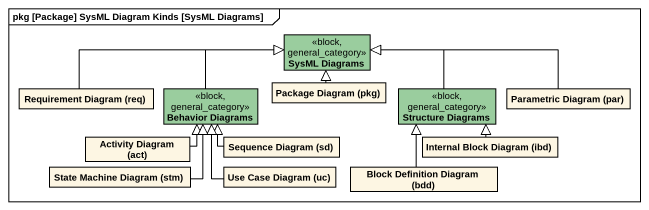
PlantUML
@startuml
mainframe pkg [Package] SysML Diagram Kinds [SysML Diagrams]
hide circle
hide empty members
class "SysML Diagrams" as SysML_Diagrams <<block, general_category>> #9ACD9E
class "Requirement Diagram (req)" as Requirement_Diagram_req
class "Behavior Diagrams" as Behavior_Diagrams <<block, general_category>> #9ACD9E
class "Package Diagram (pkg)" as Package_Diagram_pkg
class "Structure Diagrams" as Structure_Diagrams <<block, general_category>> #9ACD9E
class "Parametric Diagram (par)" as Parametric_Diagram_par
class "Activity Diagram (act)" as Activity_Diagram_act
class "Sequence Diagram (sd)" as Sequence_Diagram_sd
class "Internal Block Diagram (ibd)" as Internal_Block_Diagram_ibd
class "State Machine Diagram (stm)" as State_Machine_Diagram_stm
class "Use Case Diagram (uc)" as Use_Case_Diagram_uc
class "Block Definition Diagram (bdd)" as Block_Definition_Diagram_bdd
Requirement_Diagram_req -right-|> SysML_Diagrams
Behavior_Diagrams -right-|> SysML_Diagrams
Package_Diagram_pkg -up-|> SysML_Diagrams
Structure_Diagrams -left-|> SysML_Diagrams
Parametric_Diagram_par -left-|> SysML_Diagrams
Activity_Diagram_act -right-|> Behavior_Diagrams
Sequence_Diagram_sd -left-|> Behavior_Diagrams
Internal_Block_Diagram_ibd -up-|> Structure_Diagrams
State_Machine_Diagram_stm -up-|> Behavior_Diagrams
Use_Case_Diagram_uc -up-|> Behavior_Diagrams
Block_Definition_Diagram_bdd -up-|> Structure_Diagrams
@enduml
